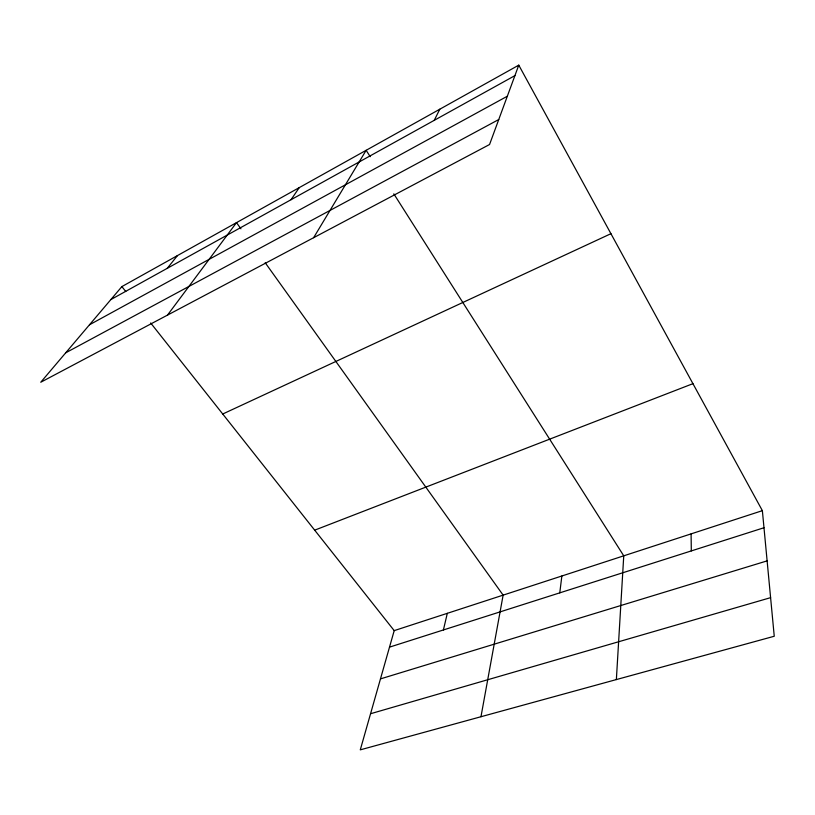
<?xml version="1.0" encoding="UTF-8"?>
<svg xmlns="http://www.w3.org/2000/svg" width="815" height="815" viewBox="0 0 815 815"><rect width="100%" height="100%" fill="white"/><g stroke="black" fill="none" stroke-linecap="round" stroke-linejoin="round"><path stroke-width="1.22" d="M616.364 679.578L623.75 555.83L393.818 193.858M559.773 592.851L561.861 576.001M480.972 716.731L503.13 595.133L265.201 262.736M443.401 629.954L447.313 613.328M150.673 322.974L394.205 630.627L360.281 749.851L774.25 636.25L762.371 510.659L518.768 65.149L121.873 286.595L40.75 382.245L489.56 144.51L518.768 65.149M434.242 120.335L439.794 109.21M313.622 237.705L366.149 150.296L370.204 156.674M291.037 199.716L299.268 187.613M167.493 315.12L236.503 222.638L240.924 228.801M167.269 268.318L177.476 255.574M110.871 299.574L514.917 75.622M89.497 324.778L507.338 96.221M65.73 352.803L498.749 119.54M222.729 414.01L610.934 233.691M314.682 530.168L692.944 383.671M394.205 630.627L762.371 510.659M389.509 647.141L763.991 527.743M380.483 678.885L767.119 560.873M370.56 713.736L770.603 597.66M121.873 286.595L125.765 291.515M691.089 533.886L691.314 550.909"/></g></svg>
